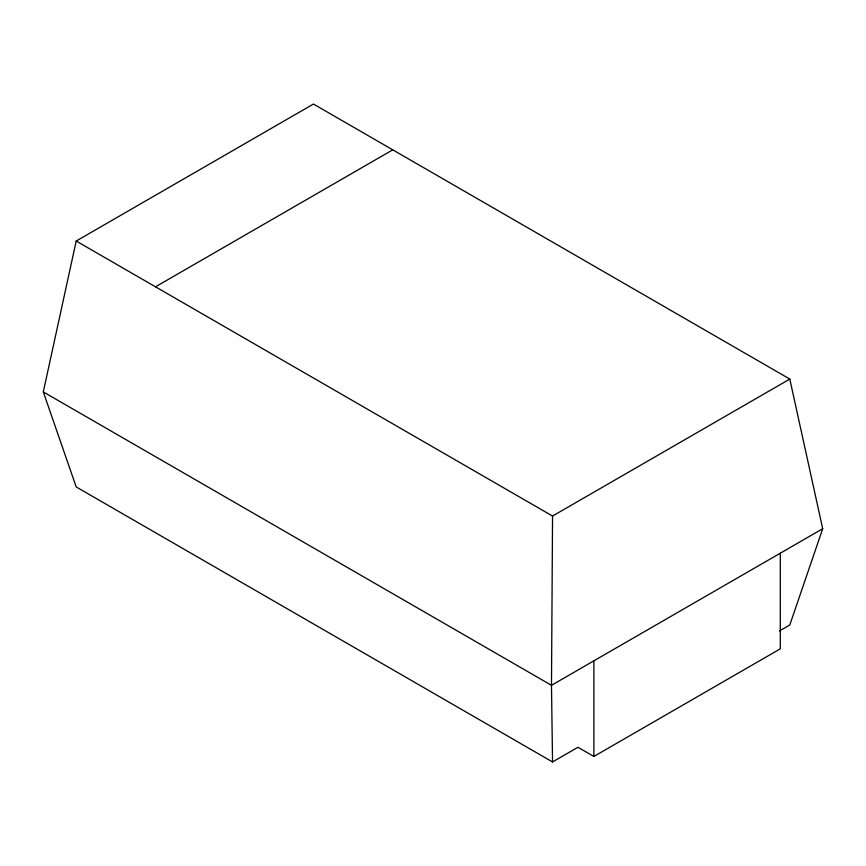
<?xml version="1.0" encoding="UTF-8"?>
<svg xmlns="http://www.w3.org/2000/svg" width="866" height="866" viewBox="0 0 866 866"><rect width="100%" height="100%" fill="white"/><g stroke="black" fill="none" stroke-linecap="round" stroke-linejoin="round"><path stroke-width="1.3" d="M779.4 630.978L789.803 624.971L822.7 528.725L789.803 379.07L552.551 516.049L551.48 685.309L552.551 761.95L577.968 747.271L593.881 756.462L780.298 648.84L780.298 553.212M552.551 761.95L76.197 486.93L43.3 391.919L76.197 241.029L313.449 104.05L789.803 379.07M155.512 286.808L392.753 149.84M822.7 528.725L551.48 685.309L43.3 391.919M76.197 241.029L552.551 516.049M593.881 660.834L593.881 756.462"/></g></svg>
